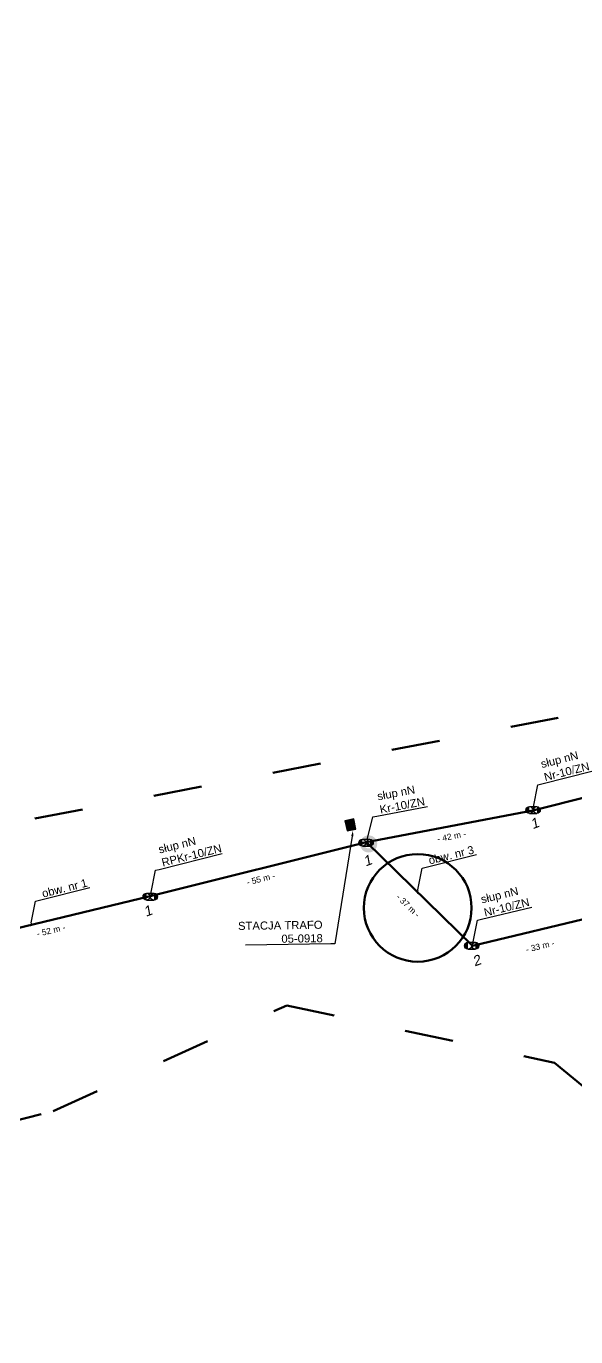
# Model space of a CAD drawing. Header units: metres. Extents: x 7547313 to 7555771, y 5771206 to 5789306.
# Drawn here: x 7548988.7 to 7549124.8, y 5784378.2 to 5784703 of the extents above; entities that cross this region are included whole.
import ezdxf
from ezdxf import colors
from ezdxf.entities.mleader import LeaderData, LeaderLine
from ezdxf.math import Vec2, Vec3

# ---------------------------------------------------------------- set-up
doc = ezdxf.new("R2010")
doc.units = ezdxf.units.M
doc.linetypes.add('GCAD_ISO03W100', pattern=[30, 12, -18])
for name, color, linetype, lineweight in [('!TELE', 30, 'SCARPLINE1A', 50), ('!trafo_05-0918', 6, 'GCAD_ISO03W100', 50), ('_MM LINIA Sn', 40, 'Continuous', 30), ('_numery', 7, 'Continuous', 40), ('_PRZEWIESZENIA', 6, 'Continuous', 50)]:
    doc.layers.add(name, color=color, linetype=linetype, lineweight=lineweight)
for name, color, linetype in [('!wymiary', 7, 'Continuous'), ('_MM mufy', 3, 'Continuous'), ('_MM opisy', 7, 'Continuous'), ('_MM slupy', 5, 'Continuous'), ('_mm trafo', 3, 'Continuous')]:
    doc.layers.add(name, color=color, linetype=linetype)
doc.layers.add('_arkusze model', color=7, linetype='Continuous', lineweight=50, plot=False)
doc.styles.get("Standard").update_dxf_attribs({"font": 'arial.ttf'})
doc.linetypes.add('SCARPLINE1A', pattern='A,2,[150,AAA.SHX,S=1,R=0,X=0,Y=0],1e-11', length=2)
doc.dimstyles.new('opis linie', dxfattribs={"dimtxt": 1.5, "dimasz": 0.18, "dimexe": 0.18, "dimexo": 0.0625, "dimgap": 2.5, "dimtad": 4, "dimdec": 0, "dimzin": 0, "dimdsep": 46, "dimtxsty": 'Standard', "dimcen": 0.09, "dimse1": 1, "dimse2": 1, "dimsd1": 1, "dimsd2": 1, "dimclrt": 256, "dimadec": 0, "dimazin": 0, "dimtfac": 1, "dimtdec": 0, "dimtofl": 0, "dimtmove": 0, "dimatfit": 3, "dimfxl": 1, "dimtfill": 1, "dimtolj": 1, "dimtzin": 0, "dimarcsym": 0})

# ---------------------------------------------------------------- blocks, each defined once
blk = doc.blocks.new('*D217')
at = {"layer": 'Defpoints', "color": 0}
for p in [(7549073, 5784500.72), (7549098.7, 5784474.49), (7549099.23, 5784475.03)]:
    blk.add_point(p, dxfattribs=at)
at = {"layer": '!wymiary', "insert": (7549083.3, 5784485), "char_height": 1.5, "attachment_point": 5, "rotation": 315.5859, "bg_fill": 3, "box_fill_scale": 1.1, "bg_fill_color": 9, "bg_fill_true_color": 13158600, "bg_fill_transparency": 0}
blk.add_mtext('\\A1;- 37 m -', dxfattribs=at)
blk = doc.blocks.new('*D218')
at = {"layer": 'Defpoints', "color": 0}
for p in [(7549130.87, 5784482.69), (7549131.05, 5784481.96), (7549099.23, 5784475.03)]:
    blk.add_point(p, dxfattribs=at)
at = {"layer": '!wymiary', "insert": (7549115.99, 5784474.95), "char_height": 1.5, "attachment_point": 5, "rotation": 13.6159, "bg_fill": 3, "box_fill_scale": 1.1, "bg_fill_color": 9, "bg_fill_true_color": 13158600, "bg_fill_transparency": 0}
blk.add_mtext('\\A1;- 33 m -', dxfattribs=at)
blk = doc.blocks.new('*D271')
at = {"layer": 'Defpoints', "color": 0}
for p in [(7549157.21, 5784519.45), (7549114.02, 5784509.3), (7549114.21, 5784508.57)]:
    blk.add_point(p, dxfattribs=at)
at = {"layer": '!wymiary', "insert": (7549136.32, 5784511.59), "char_height": 1.5, "attachment_point": 5, "rotation": 14.1916, "bg_fill": 3, "box_fill_scale": 1.1, "bg_fill_color": 9, "bg_fill_true_color": 13158600, "bg_fill_transparency": 0}
blk.add_mtext('\\A1;- 44 m -', dxfattribs=at)
blk = doc.blocks.new('*D272')
at = {"layer": 'Defpoints', "color": 0}
for p in [(7549114.21, 5784508.57), (7549072.86, 5784501.46), (7549073, 5784500.72)]:
    blk.add_point(p, dxfattribs=at)
at = {"layer": '!wymiary', "insert": (7549094.07, 5784502.19), "char_height": 1.5, "attachment_point": 5, "rotation": 10.7868, "bg_fill": 3, "box_fill_scale": 1.1, "bg_fill_color": 9, "bg_fill_true_color": 13158600, "bg_fill_transparency": 0}
blk.add_mtext('\\A1;- 42 m -', dxfattribs=at)
blk = doc.blocks.new('*D273')
at = {"layer": 'Defpoints', "color": 0}
for p in [(7549073, 5784500.72), (7549019.27, 5784488.12), (7549019.45, 5784487.39)]:
    blk.add_point(p, dxfattribs=at)
at = {"layer": '!wymiary', "insert": (7549046.83, 5784491.62), "char_height": 1.5, "attachment_point": 5, "rotation": 13.9801, "bg_fill": 3, "box_fill_scale": 1.1, "bg_fill_color": 9, "bg_fill_true_color": 13158600, "bg_fill_transparency": 0}
blk.add_mtext('\\A1;- 55 m -', dxfattribs=at)
blk = doc.blocks.new('*D274')
at = {"layer": 'Defpoints', "color": 0}
for p in [(7549019.45, 5784487.39), (7548968.88, 5784475.95), (7548969.06, 5784475.22)]:
    blk.add_point(p, dxfattribs=at)
at = {"layer": '!wymiary', "insert": (7548994.85, 5784478.86), "char_height": 1.5, "attachment_point": 5, "rotation": 13.5814, "bg_fill": 3, "box_fill_scale": 1.1, "bg_fill_color": 9, "bg_fill_true_color": 13158600, "bg_fill_transparency": 0}
blk.add_mtext('\\A1;- 52 m -', dxfattribs=at)
blk = doc.blocks.new('R')
at = {"layer": '_MM slupy', "transparency": 33554687}
h = blk.add_hatch(color=256, dxfattribs=at)
h.dxf.hatch_style = 1
h.paths.add_polyline_path([(-0.93, -0.86), (-0.93, 0.86, 1)])
h = blk.add_hatch(color=256, dxfattribs=at)
h.dxf.hatch_style = 1
h.paths.add_polyline_path([(0.93, 0.86), (0.93, -0.86, 1)])
at = {"layer": '_MM slupy'}
for points in [[(-0.93, 0.86), (0.93, 0.86)], [(-0.93, -0.86), (0.93, -0.86)]]:
    blk.add_lwpolyline(points, dxfattribs=at)
for centre in [(-0.93, 0), (0.93, 0)]:
    blk.add_circle(centre, 0.857, dxfattribs=at)
blk = doc.blocks.new('trafo')
at = {"layer": '_mm trafo'}
h = blk.add_hatch(color=256, dxfattribs=at)
h.dxf.hatch_style = 1
h.paths.add_polyline_path([(-1.15, 1.02), (-0.52, -1.51), (1.64, -0.96), (1.01, 1.59)])
at = {"layer": '_MM LINIA Sn', "color": 2, "lineweight": 60}
for p, q in [((0.58, 0.02), (-0.43, 0.9)), ((-0.32, -0.23), (0.58, 0.02)), ((0.58, -0.92), (-0.32, -0.23)), ((0.55, -0.72), (0.41, -0.9)), ((0.41, -0.9), (0.58, -0.92)), ((0.58, -0.92), (0.55, -0.72))]:
    blk.add_line(p, q, dxfattribs=at)
at = {"layer": '_mm trafo', "flags": 128}
blk.add_lwpolyline([(-0.52, -1.52), (1.64, -0.96), (0.98, 1.58), (-1.17, 0.99), (-0.52, -1.52)], close=True, dxfattribs=at)
blk = doc.blocks.new('mufa')
at = {"layer": '_MM mufy'}
h = blk.add_hatch(color=256, dxfattribs=at)
h.dxf.hatch_style = 1
h.paths.add_polyline_path([(2.15, 0.12, 1), (-2.1, -0.05, 1)])
h.paths.add_polyline_path([(-1.1, -0.01, -1), (1.15, 0.08, -1)], flags=16)
h.paths.add_polyline_path([(-0.83, 0, -1), (0.88, 0.07, -1)], flags=0)

msp = doc.modelspace()

# ---------------------------------------------------------------- linework, layer by layer
at = {"layer": '!TELE'}
for points in [[(7548969.06, 5784475.22), (7549019.45, 5784487.39), (7549073, 5784500.72), (7549114.21, 5784508.57), (7549157.21, 5784519.45), (7549199.38, 5784528.76), (7549236.35, 5784537.13), (7549280.95, 5784547.28), (7549303.59, 5784552.19), (7549333.55, 5784559.34), (7549361.98, 5784566.24), (7549414.18, 5784578.02), (7549484.62, 5784594.13), (7549511.02, 5784598.53), (7549548.88, 5784608.62), (7549585.56, 5784617.16), (7549605.71, 5784622.95), (7549627.63, 5784642.69), (7549649.74, 5784660.64), (7549663.3, 5784673.52)], [(7549073, 5784500.72), (7549099.23, 5784475.03), (7549130.87, 5784482.69), (7549177.19, 5784494.72), (7549225.93, 5784484.04), (7549249.68, 5784498.25), (7549272.38, 5784514.36), (7549301.85, 5784520.3), (7549340.82, 5784530.11), (7549368.8, 5784536.68), (7549397.89, 5784544.31), (7549433.68, 5784553.36), (7549460.5, 5784558.73)]]:
    msp.add_lwpolyline(points, dxfattribs=at)

# ---------------------------------------------------------------- block references
at = {"layer": '_arkusze model', "rotation": 357.3066721443945}
msp.add_blockref('trafo', (7549068.79, 5784505.02), dxfattribs=at)

# ---------------------------------------------------------------- next in the draw order: dimensions: what is measured, and where the dimension line sits
at = {"layer": '!wymiary'}
for p1, p2, picture, middle in [((7549157.21, 5784519.45), (7549114.21, 5784508.57), '*D271', (7549136.32, 5784511.59)), ((7549073, 5784500.72), (7549099.23, 5784475.03), '*D217', (7549083.3, 5784485))]:
    dim = msp.add_aligned_dim(p1=p1, p2=p2, distance=-0.75, dimstyle='opis linie', override={"dimpost": '- <> m -'}, dxfattribs=at)
    dim.commit()
    dim.dimension.update_dxf_attribs({"geometry": picture, "text_midpoint": middle})

# ---------------------------------------------------------------- next in the draw order: dimensions: what is measured, and where the dimension line sits
for p1, p2, picture, middle in [((7549114.21, 5784508.57), (7549073, 5784500.72), '*D272', (7549094.07, 5784502.19)), ((7549099.23, 5784475.03), (7549130.87, 5784482.69), '*D218', (7549115.99, 5784474.95))]:
    dim = msp.add_aligned_dim(p1=p1, p2=p2, distance=-0.75, dimstyle='opis linie', override={"dimpost": '- <> m -'}, dxfattribs=at)
    dim.commit()
    dim.dimension.update_dxf_attribs({"geometry": picture, "text_midpoint": middle})

# ---------------------------------------------------------------- next in the draw order: texts
at = {"layer": '_numery', "oblique": 10}
for s, p in [('1', (7549114.15, 5784503.94)), ('2', (7549099.78, 5784469.91))]:
    msp.add_text(s, height=2.5, rotation=20.4647, dxfattribs=at).set_placement(p)

# ---------------------------------------------------------------- next in the draw order: dimensions: what is measured, and where the dimension line sits
at = {"layer": '!wymiary'}
dim = msp.add_aligned_dim(p1=(7549073, 5784500.72), p2=(7549019.45, 5784487.39), distance=-0.75, dimstyle='opis linie', override={"dimpost": '- <> m -'}, dxfattribs=at)
dim.commit()
dim.dimension.update_dxf_attribs({"geometry": '*D273', "text_midpoint": (7549046.83, 5784491.62)})

# ---------------------------------------------------------------- next in the draw order: leaders
at = {"layer": '_MM opisy'}
ml = msp.add_multileader_mtext('Standard', dxfattribs=at)
ml.set_content('\\pxql;słup nN\\PNr-10/ZN', color=256)
ml.set_leader_properties()
ml.build(insert=Vec2(0, 0))
ml.multileader.update_dxf_attribs({"has_text_frame": 1, "text_left_attachment_type": 5, "text_right_attachment_type": 5, "dogleg_length": 1, "arrow_head_size": 1})
ctx = ml.context
ctx.base_point, ctx.char_height, ctx.arrow_head_size, ctx.landing_gap_size, ctx.plane_origin, ctx.plane_x_axis, ctx.plane_y_axis = Vec3(7549116.4, 5784515.21), 2, 1, 1, Vec3(7549116.22, 5784507.62), Vec3(0.969481, 0.245166), Vec3(-0.245166, 0.969481)
ctx.left_attachment, ctx.right_attachment = 5, 5
notes = []
notes.append((ctx, [(0, (1, 1, 0), (7549115.43, 5784514.97), (0.969481, 0.245166), 1, [(0, [(7549114.21, 5784508.57), (7549115.43, 5784514.97)], 0, [])])]))
ctx.mtext.insert, ctx.mtext.text_direction, ctx.mtext.flow_direction = Vec3(7549115.95, 5784521.05), Vec3(0.969481, 0.245166), 5
ctx.mtext.has_bg_fill, ctx.mtext.bg_color, ctx.mtext.bg_scale_factor, ctx.mtext.bg_transparency, ctx.mtext.use_window_bg_color = 1, -1023410175, 1, 0, 1
ml = msp.add_multileader_mtext('Standard', dxfattribs=at)
ml.set_content('\\pxql;słup nN\\PNr-10/ZN', color=256)
ml.set_leader_properties()
ml.build(insert=Vec2(0, 0))
ml.multileader.update_dxf_attribs({"has_text_frame": 1, "text_left_attachment_type": 5, "text_right_attachment_type": 5, "dogleg_length": 1, "arrow_head_size": 1})
ctx = ml.context
ctx.base_point, ctx.char_height, ctx.arrow_head_size, ctx.landing_gap_size, ctx.plane_origin, ctx.plane_x_axis, ctx.plane_y_axis = Vec3(7549101.48, 5784481.64), 2, 1, 1, Vec3(7549101.23, 5784474.05), Vec3(0.971896, 0.235411), Vec3(-0.235411, 0.971896)
ctx.left_attachment, ctx.right_attachment = 5, 5
notes.append((ctx, [(0, (1, 1, 0), (7549100.51, 5784481.41), (0.971896, 0.235411), 1, [(0, [(7549099.23, 5784475.03), (7549100.51, 5784481.41)], 0, [])])]))
ctx.mtext.insert, ctx.mtext.text_direction, ctx.mtext.flow_direction = Vec3(7549101.1, 5784487.49), Vec3(0.971896, 0.235411), 5
ctx.mtext.has_bg_fill, ctx.mtext.bg_color, ctx.mtext.bg_scale_factor, ctx.mtext.bg_transparency, ctx.mtext.use_window_bg_color = 1, -1023410175, 1, 0, 1
for ctx, leaders in notes:
    for number, flags, end, landing, length, lines in leaders:
        leader = LeaderData()
        leader.index, (leader.has_last_leader_line, leader.has_dogleg_vector, leader.attachment_direction) = number, flags
        leader.last_leader_point, leader.dogleg_vector, leader.dogleg_length = Vec3(end), Vec3(landing), length
        for number, points, colour, breaks in lines:
            line = LeaderLine()
            line.index, line.vertices, line.color, line.breaks = number, Vec3.list(points), colors.encode_raw_color(colour), breaks
            leader.lines.append(line)
        ctx.leaders.append(leader)

# ---------------------------------------------------------------- next in the draw order: block references
for p in [(7549114.26, 5784508.7), (7549099.04, 5784475.07)]:
    msp.add_blockref('R', p)

# ---------------------------------------------------------------- next in the draw order: texts
at = {"layer": '_numery', "oblique": 10}
msp.add_text('1', height=2.5, rotation=20.4647, dxfattribs=at).set_placement((7549072.77, 5784494.71))

# ---------------------------------------------------------------- next in the draw order: dimensions: what is measured, and where the dimension line sits
at = {"layer": '!wymiary'}
dim = msp.add_aligned_dim(p1=(7549019.45, 5784487.39), p2=(7548969.06, 5784475.22), distance=-0.75, dimstyle='opis linie', override={"dimpost": '- <> m -'}, dxfattribs=at)
dim.commit()
dim.dimension.update_dxf_attribs({"geometry": '*D274', "text_midpoint": (7548994.85, 5784478.86)})

# ---------------------------------------------------------------- next in the draw order: leaders
at = {"layer": '_MM opisy'}
ml = msp.add_multileader_mtext('Standard', dxfattribs=at)
ml.set_content('\\pxql;słup nN\\PKr-10/ZN', color=256)
ml.set_leader_properties()
ml.build(insert=Vec2(0, 0))
ml.multileader.update_dxf_attribs({"has_text_frame": 1, "text_left_attachment_type": 5, "text_right_attachment_type": 5, "dogleg_length": 1, "arrow_head_size": 1})
ctx = ml.context
ctx.base_point, ctx.char_height, ctx.arrow_head_size, ctx.landing_gap_size, ctx.plane_origin, ctx.plane_x_axis, ctx.plane_y_axis = Vec3(7549075.58, 5784507.22), 2, 1, 1, Vec3(7549074.95, 5784499.65), Vec3(0.98233, 0.187155), Vec3(-0.187155, 0.98233)
ctx.left_attachment, ctx.right_attachment = 5, 5
notes = []
notes.append((ctx, [(0, (1, 1, 0), (7549074.6, 5784507.03), (0.98233, 0.187155), 1, [(0, [(7549073, 5784500.72), (7549074.6, 5784507.03)], 0, [])])]))
ctx.mtext.insert, ctx.mtext.text_direction, ctx.mtext.flow_direction = Vec3(7549075.48, 5784513.07), Vec3(0.98233, 0.187155), 5
ctx.mtext.has_bg_fill, ctx.mtext.bg_color, ctx.mtext.bg_scale_factor, ctx.mtext.bg_transparency, ctx.mtext.use_window_bg_color = 1, -1023410175, 1, 0, 1
for ctx, leaders in notes:
    for number, flags, end, landing, length, lines in leaders:
        leader = LeaderData()
        leader.index, (leader.has_last_leader_line, leader.has_dogleg_vector, leader.attachment_direction) = number, flags
        leader.last_leader_point, leader.dogleg_vector, leader.dogleg_length = Vec3(end), Vec3(landing), length
        for number, points, colour, breaks in lines:
            line = LeaderLine()
            line.index, line.vertices, line.color, line.breaks = number, Vec3.list(points), colors.encode_raw_color(colour), breaks
            leader.lines.append(line)
        ctx.leaders.append(leader)

# ---------------------------------------------------------------- next in the draw order: block references
msp.add_blockref('R', (7549072.9, 5784500.62))
at = {"color": 5, "lineweight": 70}
msp.add_blockref('mufa', (7549073.5, 5784500.28), dxfattribs=at)

# ---------------------------------------------------------------- next in the draw order: texts
at = {"layer": '_numery', "oblique": 10}
msp.add_text('1', height=2.5, rotation=20.4647, dxfattribs=at).set_placement((7549018.36, 5784482.23))

# ---------------------------------------------------------------- next in the draw order: leaders
at = {"layer": '_MM opisy'}
ml = msp.add_multileader_mtext('Standard', dxfattribs=at)
ml.set_content('\\pxql;słup nN\\PRPKr-10/ZN', color=256)
ml.set_leader_properties()
ml.build(insert=Vec2(0, 0))
ml.multileader.update_dxf_attribs({"has_text_frame": 1, "text_left_attachment_type": 5, "text_right_attachment_type": 5, "dogleg_length": 1, "arrow_head_size": 1})
ctx = ml.context
ctx.base_point, ctx.char_height, ctx.arrow_head_size, ctx.landing_gap_size, ctx.plane_origin, ctx.plane_x_axis, ctx.plane_y_axis = Vec3(7549021.67, 5784494.03), 2, 1, 1, Vec3(7549021.46, 5784486.43), Vec3(0.97038, 0.241585), Vec3(-0.241585, 0.97038)
ctx.left_attachment, ctx.right_attachment = 5, 5
notes = []
notes.append((ctx, [(0, (1, 1, 0), (7549020.7, 5784493.78), (0.97038, 0.241585), 1, [(0, [(7549019.45, 5784487.39), (7549020.7, 5784493.78)], 0, [])])]))
ctx.mtext.insert, ctx.mtext.text_direction, ctx.mtext.flow_direction = Vec3(7549021.25, 5784499.86), Vec3(0.97038, 0.241585), 5
ctx.mtext.has_bg_fill, ctx.mtext.bg_color, ctx.mtext.bg_scale_factor, ctx.mtext.bg_transparency, ctx.mtext.use_window_bg_color = 1, -1023410175, 1, 0, 1
for ctx, leaders in notes:
    for number, flags, end, landing, length, lines in leaders:
        leader = LeaderData()
        leader.index, (leader.has_last_leader_line, leader.has_dogleg_vector, leader.attachment_direction) = number, flags
        leader.last_leader_point, leader.dogleg_vector, leader.dogleg_length = Vec3(end), Vec3(landing), length
        for number, points, colour, breaks in lines:
            line = LeaderLine()
            line.index, line.vertices, line.color, line.breaks = number, Vec3.list(points), colors.encode_raw_color(colour), breaks
            leader.lines.append(line)
        ctx.leaders.append(leader)

# ---------------------------------------------------------------- next in the draw order: block references
msp.add_blockref('R', (7549019.44, 5784487.22))

# ---------------------------------------------------------------- next in the draw order: leaders
at = {"layer": '_mm trafo', "color": 3}
ml = msp.add_multileader_mtext('Standard', dxfattribs=at)
ml.set_content('STACJA TRAFO\\P05-0918', color=3)
ml.set_leader_properties()
ml.build(insert=Vec2(0, 0))
ml.multileader.update_dxf_attribs({"has_text_frame": 1, "text_left_attachment_type": 5, "text_right_attachment_type": 5, "dogleg_length": 1, "arrow_head_size": 1.5})
ctx = ml.context
ctx.base_point, ctx.char_height, ctx.arrow_head_size, ctx.plane_origin, ctx.plane_x_axis, ctx.plane_y_axis = Vec3(7549039.48, 5784475.18), 2, 1.5, Vec3(7549072.93, 5784472.93), Vec3(0.999891, 0.014731), Vec3(-0.014731, 0.999891)
ctx.left_attachment, ctx.right_attachment, ctx.text_align_type, ctx.attachment_type = 5, 5, 2, 2
notes = []
notes.append((ctx, [(0, (1, 1, 0), (7549065.19, 5784475.56), (-0.999891, -0.014731), 1, [(0, [(7549069.69, 5784503.74)], 0, [])])]))
ctx.mtext.insert, ctx.mtext.text_direction, ctx.mtext.rotation, ctx.mtext.alignment, ctx.mtext.flow_direction = Vec3(7549062.1, 5784481.3), Vec3(0.999891, 0.014731), 6.129723, 3, 5
ctx.mtext.has_bg_fill, ctx.mtext.bg_color, ctx.mtext.bg_scale_factor, ctx.mtext.bg_transparency, ctx.mtext.use_window_bg_color = 1, -1073741824, 1, 0, 1
for ctx, leaders in notes:
    for number, flags, end, landing, length, lines in leaders:
        leader = LeaderData()
        leader.index, (leader.has_last_leader_line, leader.has_dogleg_vector, leader.attachment_direction) = number, flags
        leader.last_leader_point, leader.dogleg_vector, leader.dogleg_length = Vec3(end), Vec3(landing), length
        for number, points, colour, breaks in lines:
            line = LeaderLine()
            line.index, line.vertices, line.color, line.breaks = number, Vec3.list(points), colors.encode_raw_color(colour), breaks
            leader.lines.append(line)
        ctx.leaders.append(leader)

# ---------------------------------------------------------------- next in the draw order: linework, layer by layer
at = {"layer": '!trafo_05-0918'}
msp.add_lwpolyline([(7548777.38, 5784378.15), (7548995.38, 5784434.11), (7549053.28, 5784460.31), (7549119.54, 5784446.09), (7549187.3, 5784390.41), (7549206.65, 5784405.31), (7549176.89, 5784461.26), (7549270.05, 5784480.99), (7549453.61, 5784532.04), (7549449.18, 5784575.04), (7549615.63, 5784617.43), (7549708.04, 5784686.84), (7549667.29, 5784703.01), (7549569.93, 5784628.62), (7549526.27, 5784622.47), (7549476.45, 5784695.9), (7549437.64, 5784676.81), (7549461.58, 5784608.24), (7549379.74, 5784585.92), (7549322.82, 5784650.61), (7549287.24, 5784613.42), (7549326.7, 5784571.37), (7548741.84, 5784458.55)], dxfattribs=at)

# ---------------------------------------------------------------- next in the draw order: leaders
at = {"layer": '_MM opisy', "color": 1}
ml = msp.add_multileader_mtext('Standard', dxfattribs=at)
ml.set_content('\\pxql;obw. nr 3', color=1)
ml.set_leader_properties()
ml.build(insert=Vec2(0, 0))
ml.multileader.update_dxf_attribs({"has_text_frame": 1, "text_left_attachment_type": 5, "text_right_attachment_type": 5, "dogleg_length": 1, "arrow_head_size": 1})
ctx = ml.context
ctx.base_point, ctx.char_height, ctx.arrow_head_size, ctx.landing_gap_size, ctx.plane_origin, ctx.plane_x_axis, ctx.plane_y_axis = Vec3(7549087.76, 5784494.57), 2, 1, 1, Vec3(7549087.55, 5784486.97), Vec3(0.97038, 0.241585), Vec3(-0.241585, 0.97038)
ctx.left_attachment, ctx.right_attachment = 5, 5
notes = []
notes.append((ctx, [(0, (1, 1, 0), (7549086.79, 5784494.33), (0.97038, 0.241585), 1, [(0, [(7549085.54, 5784487.93), (7549086.79, 5784494.33)], 0, [])])]))
ctx.mtext.insert, ctx.mtext.text_direction, ctx.mtext.flow_direction = Vec3(7549088.15, 5784497.15), Vec3(0.97038, 0.241585), 5
ctx.mtext.has_bg_fill, ctx.mtext.bg_color, ctx.mtext.bg_scale_factor, ctx.mtext.bg_transparency, ctx.mtext.use_window_bg_color = 1, -1023410175, 1, 0, 1
ml = msp.add_multileader_mtext('Standard', dxfattribs=at)
ml.set_content('\\pxql;obw. nr 1', color=256)
ml.set_leader_properties()
ml.build(insert=Vec2(0, 0))
ml.multileader.update_dxf_attribs({"has_text_frame": 1, "text_left_attachment_type": 5, "text_right_attachment_type": 5, "dogleg_length": 1, "arrow_head_size": 1})
ctx = ml.context
ctx.base_point, ctx.char_height, ctx.arrow_head_size, ctx.landing_gap_size, ctx.plane_origin, ctx.plane_x_axis, ctx.plane_y_axis = Vec3(7548992.01, 5784486.38), 2, 1, 1, Vec3(7548991.8, 5784478.78), Vec3(0.97038, 0.241585), Vec3(-0.241585, 0.97038)
ctx.left_attachment, ctx.right_attachment = 5, 5
notes.append((ctx, [(0, (1, 1, 0), (7548991.04, 5784486.13), (0.97038, 0.241585), 1, [(0, [(7548989.79, 5784479.74), (7548991.04, 5784486.13)], 0, [])])]))
ctx.mtext.insert, ctx.mtext.text_direction, ctx.mtext.flow_direction = Vec3(7548992.4, 5784488.95), Vec3(0.97038, 0.241585), 5
ctx.mtext.has_bg_fill, ctx.mtext.bg_color, ctx.mtext.bg_scale_factor, ctx.mtext.bg_transparency, ctx.mtext.use_window_bg_color = 1, -1023410175, 1, 0, 1
for ctx, leaders in notes:
    for number, flags, end, landing, length, lines in leaders:
        leader = LeaderData()
        leader.index, (leader.has_last_leader_line, leader.has_dogleg_vector, leader.attachment_direction) = number, flags
        leader.last_leader_point, leader.dogleg_vector, leader.dogleg_length = Vec3(end), Vec3(landing), length
        for number, points, colour, breaks in lines:
            line = LeaderLine()
            line.index, line.vertices, line.color, line.breaks = number, Vec3.list(points), colors.encode_raw_color(colour), breaks
            leader.lines.append(line)
        ctx.leaders.append(leader)

# ---------------------------------------------------------------- next in the draw order: linework, layer by layer
at = {"layer": '_PRZEWIESZENIA', "color": 3}
msp.add_circle((7549085.68, 5784484.46), 13.34, dxfattribs=at)

doc.saveas('drawing.dxf')
